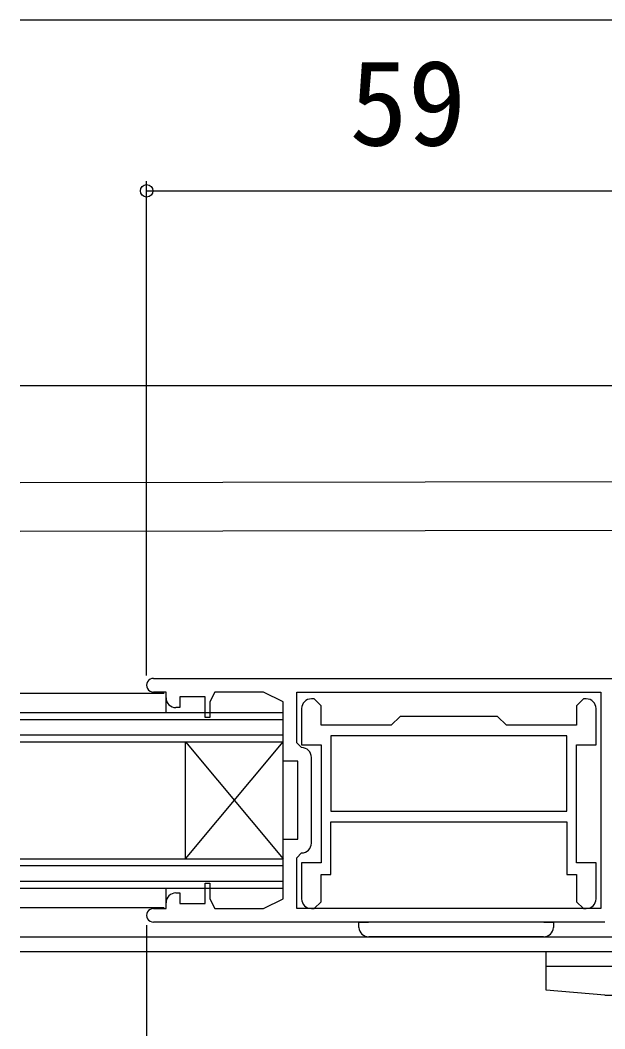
# Model space of a CAD drawing. Units: millimetres, scale not verified. Extents: x -525 to 525, y -782 to 777.
# Drawn here: x 235.5 to 295.5, y 120.1 to 223.5 of the extents above; entities that cross this region are included whole.
import ezdxf
from ezdxf.enums import TextEntityAlignment as Align

# ---------------------------------------------------------------- set-up
doc = ezdxf.new("R2010")
doc.units = ezdxf.units.MM
doc.header["$LTSCALE"] = 4
for name, color, linetype in [('0-2_YKK_11', 7, 'Continuous'), ('0-3_YKK_12', 2, 'Continuous'), ('0-4_YKK_13', 4, 'Continuous'), ('0-6_YKK_D', 6, 'Continuous')]:
    doc.layers.add(name, color=color, linetype=linetype)
doc.styles.add('ＭＳ ゴシック', font='')
doc.styles.get('ＭＳ ゴシック').set_extended_font_data('MS Gothic')

msp = doc.modelspace()

# ---------------------------------------------------------------- linework, layer by layer
at = {"layer": '0-2_YKK_11'}
for p, q in [((265.4, 139.101), (265.4, 147.901)), ((295.5, 131.001), (249.2, 131.001))]:
    msp.add_line(p, q, dxfattribs=at)
for points in [[(249.2, 156.001), (306.5, 156.001), (307.5, 155.001), (307.5, 151.901), (305.7, 150.101), (305.1, 150.101), (305.1, 151.201), (296.5, 151.201), (296.5, 137.401), (298.5, 136.401), (305.1, 136.401), (305.1, 137.501), (305.7, 137.501), (306.5, 136.701), (306.5, 136.001)], [(250.5, 154.001), (250.5, 154.601), (249.2, 154.601)], [(251.5, 134.001), (251.9, 134.001), (251.9, 132.901), (254.5, 132.901), (254.5, 135.001), (255, 135.001), (255, 133.401), (255.5, 132.401), (260.5, 132.401), (262.5, 133.401), (262.5, 139.501), (264, 139.501), (264, 147.501), (262.5, 147.501), (262.5, 153.601), (260.5, 154.601), (255.5, 154.601), (255, 153.601), (255, 152.001), (254.5, 152.001), (254.5, 154.101), (251.9, 154.101), (251.9, 153.001), (251.5, 153.001)], [(263.9, 154.601), (295.1, 154.601), (295.1, 132.401), (263.9, 132.401), (263.9, 137.601), (264.4, 138.101)], [(264.4, 148.901), (263.9, 149.401), (263.9, 154.601)], [(293.6, 153.901), (293.3, 153.901), (292.6, 153.201), (292.6, 151.201), (285.4, 151.201), (284.5, 152.101), (274.5, 152.101), (273.6, 151.201), (266.4, 151.201), (266.4, 153.201), (265.7, 153.901), (265.4, 153.901)], [(264.4, 152.901), (264.4, 149.201), (266.4, 149.201), (266.4, 137.101), (264.4, 137.101), (264.4, 133.401)], [(294.6, 133.401), (294.6, 137.101), (292.6, 137.101), (292.6, 149.201), (294.6, 149.201), (294.6, 152.901)], [(265.4, 132.401), (265.7, 132.401), (266.4, 133.101), (266.4, 135.901), (267.4, 135.901), (267.4, 141.301)], [(267.4, 141.301), (291.6, 141.301), (291.6, 135.901), (292.6, 135.901), (292.6, 133.101), (293.3, 132.401), (293.6, 132.401)], [(249.2, 132.401), (250.5, 132.401), (250.5, 133.001)]]:
    msp.add_lwpolyline(points, dxfattribs=at)
msp.add_lwpolyline([(291.6, 150.101), (267.4, 150.101), (267.4, 142.401), (291.6, 142.401)], close=True, dxfattribs=at)
for centre, radius, start, end in [((249.2, 155.301), 0.7, 89.99999, 270.00001), ((251.5, 154.001), 1, 180.00001, 269.99999), ((265.4, 152.901), 1, 90.00001, 179.99999), ((293.6, 152.901), 1, 0.00001, 89.99999), ((264.4, 147.901), 1, 0.00001, 89.99999), ((264.4, 139.101), 1, 270.00001, 359.99999), ((251.5, 133.001), 1, 90.00001, 179.99999), ((249.2, 131.701), 0.7, 89.99999, 270.00001), ((265.4, 133.401), 1, 180.00001, 269.99999), ((293.6, 133.401), 1, 270.00001, 359.99999)]:
    msp.add_arc(centre, radius, start, end, dxfattribs=at)
at = {"layer": '0-3_YKK_12'}
for p, q in [((312.299, 223.5), (235.529, 223.5)), ((308.499, 186), (235.529, 186)), ((308.499, 176.158), (235.529, 176.046)), ((308.499, 171.173), (235.529, 171.062)), ((235.529, 154.501), (250.3, 154.501)), ((250.5, 152.501), (250.5, 154.101)), ((235.529, 152.501), (262.5, 152.501)), ((262.5, 134.501), (262.5, 152.501)), ((235.529, 151.801), (262.5, 151.801)), ((235.529, 150.201), (262.5, 150.201)), ((235.529, 149.501), (262.5, 149.501)), ((252.5, 137.501), (252.5, 149.501)), ((252.5, 137.501), (262.5, 149.501)), ((252.5, 149.501), (262.5, 137.501)), ((235.529, 137.501), (262.5, 137.501)), ((235.529, 136.801), (262.5, 136.801)), ((235.529, 135.201), (262.5, 135.201)), ((235.529, 134.501), (262.5, 134.501)), ((250.5, 133.015), (250.501, 134.501)), ((235.529, 132.501), (250.3, 132.501)), ((235.529, 129.5), (308.499, 129.5)), ((235.529, 128), (298.575, 128))]:
    msp.add_line(p, q, dxfattribs=at)
at = {"layer": '0-4_YKK_13'}
for p, q in [((289.251, 131.001), (290.25, 131.001)), ((290.25, 131.001), (290.221, 130.449)), ((289.222, 129.501), (271.277, 129.501)), ((289.499, 124.025), (289.499, 128.001)), ((289.499, 126.5), (311.999, 126.5)), ((295.499, 123.5), (289.499, 124.025)), ((295.499, 123.5), (332.999, 123.5))]:
    msp.add_line(p, q, dxfattribs=at)
msp.add_lwpolyline([(270.279, 130.449), (270.25, 131.001), (271.248, 131.001)], dxfattribs=at)
for centre, start, end in [((271.277, 130.501), 183, 270), ((289.222, 130.501), 270, 357)]:
    msp.add_arc(centre, 1, start, end, dxfattribs=at)
at = {"layer": '0-6_YKK_D'}
for p, q in [((248.5, 156.301), (248.5, 207)), ((248.5, 206), (307.5, 206)), ((248.5, 130.701), (248.5, 82.3))]:
    msp.add_line(p, q, dxfattribs=at)
msp.add_circle((248.5, 206), 0.637, dxfattribs=at)

# ---------------------------------------------------------------- texts
at = {"layer": '0-6_YKK_D', "style": 'ＭＳ ゴシック'}
msp.add_text('59', height=8.798, dxfattribs=at).set_placement((269.306, 208), align=Align.BOTTOM_LEFT)

doc.saveas('drawing.dxf')
